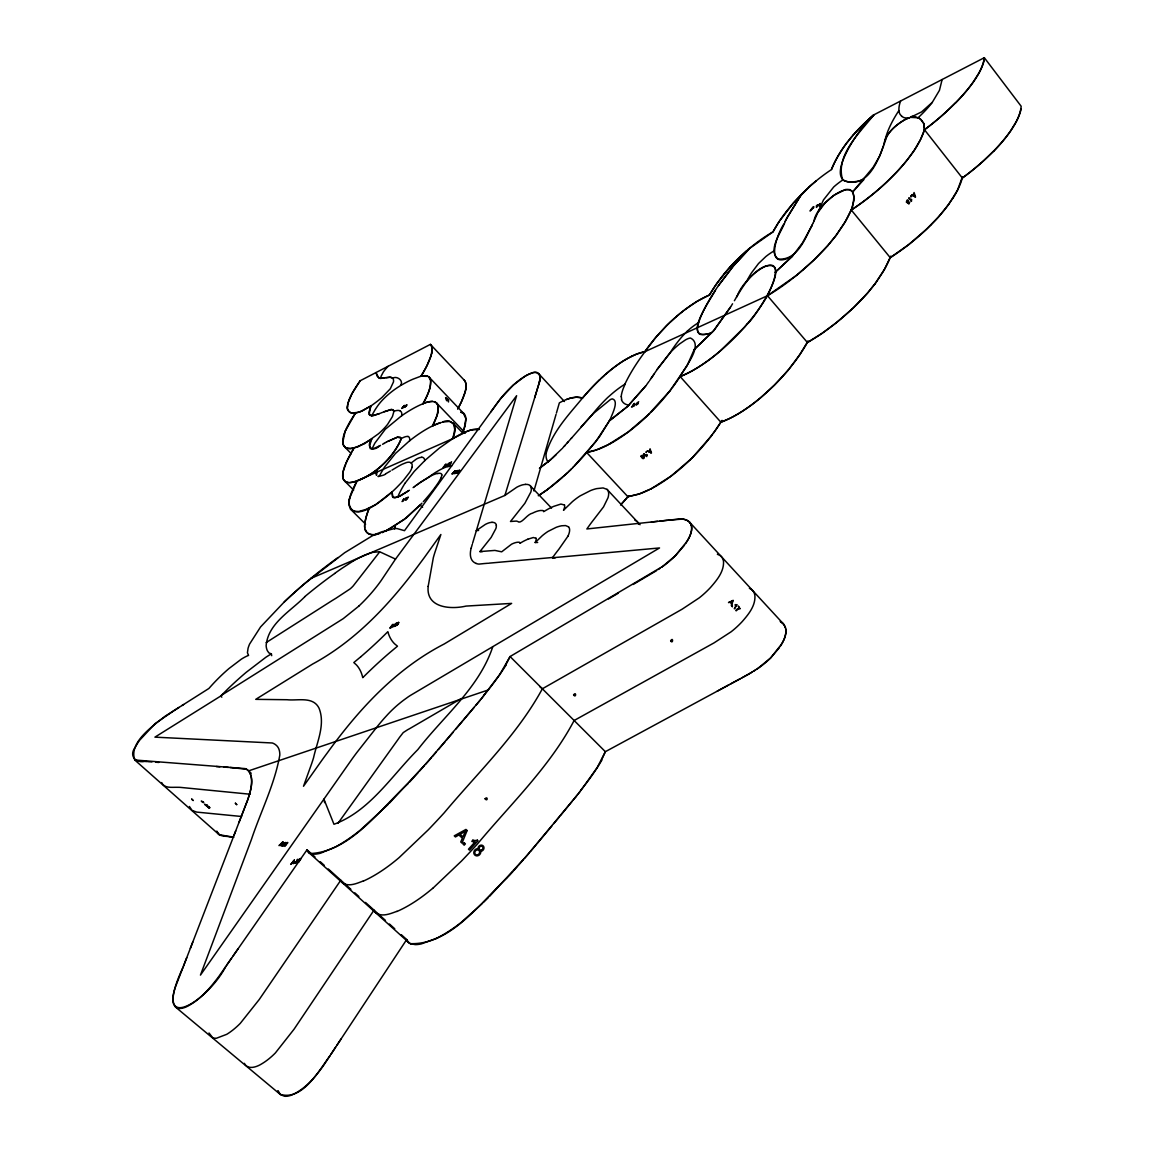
<?xml version="1.0" encoding="UTF-8"?>
<svg xmlns="http://www.w3.org/2000/svg" width="1154" height="1154" viewBox="0 0 1154 1154"><rect width="100%" height="100%" fill="white"/><g stroke="black" fill="none" stroke-linecap="round" stroke-linejoin="round"><path stroke-width="1.5" d="M636.114 404.708L637.167 403.366M942.126 79.525L939.443 90.358L932.288 102.36A45.843 15.117 -39.1 0 1 926.417 109.385L925.97 109.875A58.767 19.301 -39.2 0 1 918.079 117.751L910.448 117.362L921.584 111.924L932.288 102.36M621.328 396.615L621.631 399.572M388.552 441.03L397.452 437.193L400.914 438.015L400.986 438.866L400.106 437.106L397.236 437.251L387.874 441.376M953.247 197.767A94.902 34.317 -39.3 0 0 962.277 178.048L962.407 176.836L957.474 190.251L948.79 204.272M348.912 502.61C352.403 525.517 383.517 499.523 392.028 491.965A54.757 17.094 -44.7 0 0 396.889 487.305L400.424 483.656A42.208 13.242 -44.7 0 0 403.438 480.352L409.656 472.318A16.661 5.28 -44.6 0 0 412.065 467.283M349.431 499.091L348.955 504.947L350.383 508.986L353.874 511.323L358.952 511.467L365.876 509.433L375.714 504.644L392.028 491.965L392.389 496.595L395.014 497.836L400.568 495.787L409.353 490.262M785.369 221.005C782.023 231.55 766.905 249.913 778.099 259.059C797.977 260.674 805.261 237.724 813.08 223.126M783.811 224.107C775.906 236.152 764.337 271.262 792.437 256.174L802.477 242.903L811.724 226.112M348.941 502.25L349.287 499.783M392.028 491.965L393.024 497.388M402.833 500.302L404.145 498.716L403.496 499.48M634.181 404.001L632.998 405.516L633.719 404.578A5.64 2.019 -42.4 0 0 634.195 403.9M369.338 414.791L371.732 415.815A74.563 22.099 -44 0 1 375.238 409.526L377.084 406.742A26.398 7.717 -44.3 0 1 378.339 404.982C383.114 398.433 392.043 390.672 400.106 385.926C404.78 381.036 396.572 375.266 392.721 378.296A34.259 9.78 -44.4 0 1 393.514 381.844L390.283 388.811L381.988 397.409A38.241 10.848 -44.3 0 1 375.18 402.876L372.944 404.52A44.198 12.506 -44.2 0 1 370.823 405.992L359.428 412.137L351.667 413.103A56.2 15.896 -44.2 0 0 355.389 413.247L362.154 410.997L370.823 405.992L369.006 412.137L369.828 415.339L373.535 415.599L380.95 413.031M465.754 389.057L466.028 385.018A61.35 18.825 -44.2 0 0 464.196 380.128L430.399 344.382L360.106 380.791L352.028 393.572L348.046 403.006L348.811 400.568M342.868 472.606L342.752 473.313L342.954 472.044M400.928 439.299C394.206 457.359 369.338 480.569 349.359 482.632M459.739 470.457L459.292 471.135M431.639 353.023L432.043 349.085A61.883 17.714 -44.2 0 0 430.399 344.382A62.258 17.815 -44.2 0 1 431.567 346.287L432.029 348.883A72.63 20.758 -44.3 0 1 430.759 356.312L427.11 365.313A95.84 27.263 -44.5 0 1 421.022 376.204L422.407 375.916A47.934 14.18 -44.3 0 1 426.057 375.757L426.605 375.858M458.095 470.673L457.648 471.092M546.376 452.541C552.809 431.408 568.763 414.704 582.525 398.029A93.229 33.264 -42.4 0 1 598.926 380.416M342.911 472.303L347.109 460.489M465.495 423.504L464.903 426.042M342.983 471.957L344.325 467.139M430.283 386.446L430.63 380.315L428.552 376.666M349.345 499.509L349.662 498.11M430.327 386.301L429.591 389.086M347.844 403.842L347.628 404.996L347.873 403.698M412.05 467.298L412.194 464.86A27.364 8.669 -44.7 0 0 410.29 462.494L409.742 462.292A24.061 7.616 -44.7 0 0 408.588 462.191A23.181 7.328 -44.7 0 0 406.453 462.538L402.14 464.269A61.45 19.661 -44.9 0 0 396.788 467.226L391.956 470.125M453.955 434.654C458.383 425.047 449.757 417.921 442.559 422.09M430.254 386.604L428.855 391.278M437.871 412.497L438.145 406.006L436.558 403.034L433.673 401.578L435.346 402.155M405.415 482.761L414.243 471.395L425.379 460.013L439.342 448.113L452.916 438.563L454.734 429.562L453.724 423.763L449.613 421.412L442.862 422.018M349.489 498.802L349.806 497.562M674.874 384.224A112.645 39.597 -42.6 0 0 680.124 376.521C684.207 368.14 704.286 344.873 690.481 338.035A12.607 4.472 -41.7 0 0 685.476 339.896L679.591 343.935A31.461 11.251 -41.7 0 0 670.344 352.504L657.145 369.511M813.31 222.635L823.494 199.887L833.722 186.962A27.422 9.405 -39.8 0 1 842.68 180.038C869.135 191.578 880.213 155.602 886.863 136.259C891.306 128.786 898.476 123.247 905.977 119.093C914.083 115.934 906.885 118.328 903.308 120.579C894.437 126.132 885.695 133.965 883.719 144.784M453.854 435.13L452.916 438.563L357.062 480.843A49.146 14.858 -44.6 0 1 351.177 482.487L349.561 482.632M471.149 548.237L472.303 544.241M349.691 498.009L357.062 480.843C376.016 473.674 392.23 458.426 400.755 440.006M539.61 381.498L535.932 393.629M883.445 145.808L879.81 155.833L873.116 167.316L852.777 191.852L854.321 198.474L852.2 207.792L845.464 221.337L836.679 234.623M694.232 349.489L713.36 331.083L730.569 307.022L714.052 330.275L694.232 349.489L687.048 365.789L669.796 391.033M392.576 624.891L391.293 626.535L392.072 625.54A5.741 2.048 -45.7 0 0 392.62 624.804M463.172 431.192A90.748 28.59 -44.6 0 0 464.269 428.235L465.884 418.7L463.403 413.247M398.404 623.852L396.5 625.583M556.444 412.988L559.358 402.861A47.04 16.257 -43.3 0 1 566.499 399.472L568.258 398.837M533.927 490.984L556.055 414.344M715.466 290.058C712.783 296.275 680.11 341.223 709.162 333.578C717.182 330.967 700.94 337.242 698.689 333.261C695.905 329.02 698.386 323.639 699.786 319.24C703.983 308.421 710.027 298.41 716.36 288.702M285.384 843.011L283.668 844.598M298.02 859.759L296.448 861.519M472.65 543.087L516.617 395.692L395.519 559.099L381.209 580.476A60.787 20.339 -45.6 0 1 358.807 606.124M284.172 602.027A186.804 64.335 -46.4 0 1 310.83 578.428L504.889 495.441L539.553 381.729C542.467 376.002 536.985 369.915 531.143 373.333A26.153 8.511 -43.3 0 0 524.839 376.363L513.299 385.09L500.187 399.111L404.506 530.667L397.048 528.561A66.066 22.085 -45.5 0 0 394.077 528.691L381.988 531.749A104.062 34.981 -45.8 0 0 371.891 536.062L344.685 552.708L304.44 583.78A184.727 63.571 -46.4 0 0 284.172 602.042L260.573 626.939L249.61 644.033A40.505 13.127 -46.3 0 0 248.052 648.36L247.432 652.775L248.572 655.4A34.548 11.237 -46.9 0 0 244.287 657.419A38.572 12.564 -46.9 0 0 241.359 659.15L228.968 668.555A66.543 21.868 -47 0 0 208.903 688.462L164.921 716.346C152.905 726.068 128.57 742.426 134.744 759.996L218.971 834.515L229.458 836.664M534.677 397.712L535.716 394.307M293.895 860.653L292.424 862.557L293.304 861.403A6.448 2.524 -48.4 0 0 293.924 860.538M429.533 389.259L429.432 389.59A89.666 26.383 -44.6 0 1 422.999 403.727A76.352 23.513 -44.6 0 0 401.808 415.642A42.453 12.636 -44.6 0 0 401.534 412.526L401.404 412.252A33.307 9.924 -44.5 0 0 400.972 411.56L400.121 410.867M403.943 406.078L402.962 407.16L403.597 406.396A4.573 1.356 -44.2 0 0 404.03 405.833M406.035 499.624L407.16 498.283L406.468 499.134A5.02 1.644 -44.7 0 0 405.977 499.754M344.152 434.034L343.719 435.404A67.293 19.647 -44.3 0 0 343.387 445.199L345.508 447.665A57.224 16.704 -44.3 0 0 354.062 447.925L364.52 443.727L378.382 433.846A21.032 6.217 -44.5 0 0 387.008 425.105A18.781 5.554 -44.5 0 0 387.831 423.994L392.432 416.565L393.99 411.199A32.399 9.65 -44.5 0 1 400.106 410.838M345.133 431.365L342.767 442.415L343.805 445.978L346.229 448.012L350.6 448.531L357.653 447.002L371.718 439.068L369.655 445.473L370.275 448.69L373.723 448.574L380.503 445.386M397.986 624.126L396.947 625.179M638.292 403.395L636.316 404.91M637.917 403.539L637.066 404.448M344.281 433.63L344.801 432.231M344.527 466.591L345.435 464.254M248.023 799.03L244.533 808.045M732.516 600.758L731.708 603.095L730.626 601.941L731.766 601.22A6.679 5.554 -85.1 0 0 732.574 600.614M244.186 808.94L242.095 814.392M183.097 967.124C150.164 1037.835 207.691 1001.816 225.823 966.403M183.5 966.071L186.732 957.69M190.352 948.343L192.747 942.154M233.916 835.554L235.704 830.909M238.907 822.614L241.749 815.301M874.79 284.115L882.853 272.113A116.987 43.087 -40.3 0 0 890.196 257.645L890.801 256.145L884.628 269.055L876.088 282.369M344.974 431.784L345.594 430.298M370.823 405.992L369.121 414.286M345.219 431.149L355.389 413.247A78.054 22.864 -44.2 0 0 346.128 428.999L345.724 429.966M492.787 646.716C479.098 687.986 443.612 716.144 417.791 749.653C391.682 775.748 369.655 811.248 333.968 824.273L323.913 799.145L324.649 802.665M717.37 554.266L719.764 555.319A39.337 17.021 -42.8 0 1 723.544 561.868C723.861 571.951 716.706 580.347 710.46 587.53A42.741 18.435 -42.7 0 1 699.266 597.844L682.158 609.168L542.366 688.779C517.107 735.257 477.915 772.516 444.16 812.863A337.574 125.397 -46.8 0 1 428.249 829.856L399.111 857.61A94.123 38.572 -47.4 0 1 363.351 881.093M835.366 236.382L843.632 224.381A118.256 40.722 -40.7 0 0 851.277 209.999C865.168 167.243 816.397 202.267 814.104 220.832M371.718 439.068C365.529 447.247 372.699 452.512 379.825 445.747M345.738 463.504L354.047 447.94L351.984 451.358M812.344 224.785L811.882 225.78M396.457 623.679L395.476 624.79M398.952 622.684L397.726 623.622M465.408 831.342L462.942 836.866L460.129 834.227L463.317 832.452A16.315 14.67 -52.9 0 0 465.596 830.967M347.513 459.638L351.48 452.238M567.984 536.163L558.81 549.304A74.303 29.441 -43.5 0 0 554.295 555.204L552.492 557.757L555.204 557.887M409.814 440.597A65.85 20.902 -44.5 0 1 432.591 425.898L437.092 415.31L438.376 407.809A55.334 16.921 -44.4 0 0 435.375 402.126M785.138 221.467L787.432 217.053M580.75 427.326L590.79 416.233A72.601 26.354 -42.7 0 1 593.892 413.074L610.408 399.544A8.482 3 -42.6 0 1 612.327 398.88C618.804 400.481 613.005 412.468 611.029 417.373A77.159 27.148 -43.3 0 1 609.413 420.777L595.695 441.766L572.918 467.485M636.994 402.991L638.696 401.736M636.619 404.188L637.672 403.28M785.773 220.212L786.595 218.64M645.836 385.811L627.617 406.41L609.413 420.777L599.489 436.731L586.708 452.527A100.297 35.009 -43.4 0 1 574.577 465.812L574.476 465.913M786.711 218.409L801.453 194.362A71.274 24.436 -39.9 0 1 808.622 187.438M601.364 760.443L605.36 751.687L748.585 674.21L758.928 667.733A43.304 20.31 -42.5 0 0 770.194 658.415L779.527 647.538M282.427 842.406L280.768 844.108L281.764 843.069A6.304 2.409 -48.2 0 0 282.485 842.276M454.806 471.279L453.407 472.707L454.258 471.842A5.308 1.76 -44.2 0 0 454.864 471.193M787.547 216.837L801.453 194.362A86.781 29.917 -39.8 0 0 785.73 212.379M505.668 665.223L510.068 656.539L663.377 565.994A44.443 18.291 -42.9 0 0 674.816 556.315M908.198 201.705L908.53 203.508L909.698 202.065L908.991 203.912L906.337 202.08L907.289 199.945L908.386 200.233L906.77 201.719L907.996 201.993M818.734 211.442L825.124 202.801L834.039 195.185L845.666 189.472L849.719 189.573L852.777 191.852L863.913 179.519C811.983 195.92 859.932 125.627 873.78 114.881L984.319 57.7L1021.175 106.269A90.935 32.038 -38.6 0 1 1020.814 108.851A83.737 29.514 -38.5 0 1 1016.111 121.877L1010.63 130.82A82.929 29.196 -38.5 0 1 993.608 151.087M736.497 297.155L736.959 296.376M734.391 300.704C742.008 287.793 749.985 273.512 764.035 266.675C795.813 256.404 753.721 319.687 747.316 323.885M737.204 295.972C745.845 272.243 794.298 240.58 767.468 295.712A126.623 44.083 -41.7 0 1 754.5 314.97L748.975 321.894M732.559 303.776L730.814 306.632M459.306 470.818L457.446 472.592M780.58 645.937L783.927 639.677A33.495 15.767 -42.4 0 0 785.888 630.084L785.759 628.944M953.204 197.752L945.631 208.441A86.204 31.201 -39.2 0 1 935.461 220.255L931.191 224.684M778.618 222.376L772.992 231.882A63.917 22.272 -40.7 0 0 750.114 247.879L749.826 248.096M779.094 221.64L778.532 222.506A115.515 40.087 -39.6 0 0 773.007 231.867L748.73 249.019M778.777 222.116L779.383 221.193M685.62 543.635L689.226 537.389A34.375 14.209 -42.8 0 0 691.693 528.042L691.635 526.96M330.145 1055.506C318.836 1070.667 302.579 1101.06 280.162 1094.338L175.293 1006.879M779.195 221.481L793.519 202.873L810.122 186.082M914.228 150.366L920.416 139.706L924.469 129.738L923.921 123.738L920.82 119.41L923.921 123.738L924.469 129.738A95.941 32.442 -39.7 0 1 914.949 149.342L912.612 152.746M337.127 1044.933L340.993 1039.076M401.376 934.754L406.698 939.544L323.509 1065.56C315.013 1077.374 305.06 1089.304 291.385 1095.16A32.326 14.338 -50.9 0 1 284.504 1096.242L280.523 1094.656L277.999 1091.035M335.583 1047.284L330.924 1054.323M914.112 150.539L907.159 160.031A87.156 29.499 -39.6 0 1 896.817 171.917L886.618 182.116A88.411 29.917 -39.6 0 1 851.291 210.014L890.224 257.645L908.587 244.691L927.124 228.694M716.663 288.255L718.625 285.341M654.001 374.156L649.659 380.503M653.712 374.574L657.722 368.66M652.284 376.694L653.424 374.992M780.046 220.212L780.306 219.823A95.825 33.12 -39.8 0 1 785.686 212.394M651.996 377.113L651.116 378.382M718.48 285.557L733.353 266.011L750.1 247.865L733.353 266.011L718.682 285.269M340.791 880.213L259.246 999.508L240.277 1023.367A38.904 15.839 -50.3 0 1 226.718 1034.33L216.476 1038.225A32.168 13.127 -50.3 0 1 212.567 1037.605L209.018 1033.003M658.011 368.241L670.33 352.504A70.61 25.431 -41.3 0 1 676.46 343.546L678.336 341.122A40.188 14.324 -41.5 0 1 687.12 331.313M233.238 955.757L238.157 948.689M226.646 965.22L231.593 958.123M649.053 381.354L646.456 384.96M715.264 430.514L722.043 420.373L720.832 422.162A111.448 41.89 -42.4 0 1 715.725 429.865M912.482 152.919C896.038 175.668 874.573 194.492 851.306 209.999M715.393 430.327L713.287 433.269M337.978 823.307L398 739.541A51.281 19.733 -46.7 0 0 399.5 737.377L403.236 732.588L407.737 729.674A43.174 16.747 -46.1 0 0 409.713 728.607L461.355 698.502M714.672 431.351L711.441 435.75M674.542 384.686L672.378 387.629M490.868 411.819L495.225 405.804M379.623 551.958L353.225 585.915A12.607 4.212 -45.6 0 1 350.124 588.901L335.699 598.407A236.613 84.848 -47.3 0 0 331.386 601.046L266.156 642.59M495.845 404.939L501.759 397.178A38.183 12.478 -43.3 0 1 512.232 386.071L514.006 384.455A27.884 9.073 -43.3 0 1 536.408 372.324A38.414 12.506 -43.4 0 1 539.307 381.7M875.944 282.571L868.255 292.236M719.331 280.018L717.918 281.98A115.746 40.967 -40.4 0 0 709.537 294.948A58.955 20.743 -41.6 0 0 693.641 303.502L690.784 305.406M948.53 204.619L938.317 217.14L925.378 230.338A87.459 31.648 -39.2 0 1 890.224 257.659M719.62 279.629L721.423 277.263A82.814 29.052 -40.6 0 1 722.346 276.066L722.491 275.878M836.535 234.825L828.716 244.533M712.451 434.409L710.749 436.659M684.495 545.236L674.816 556.315M406.929 404.823L405.631 406.251L406.698 405.097M740.017 608.634L738.257 606.066L739.454 608.187A7.285 6.044 -84.5 0 0 735.819 610.408L736.194 610.827A7.631 6.347 -84.5 0 1 740.017 608.663M874.645 284.317L867.26 293.39A93.214 34.49 -40.1 0 1 843.199 316.961L840.934 318.922M645.663 386.027L627.617 406.41L609.413 420.777M671.527 388.768L670.488 390.124M812.171 208.672L812.834 207.792A5.655 1.933 -40.1 0 0 813.281 207.157M711.268 435.981L692.544 457.446M203.147 802.549C205.643 803.184 197.767 799.001 203.219 802.477M847.18 142.461L850.354 138.437M835.207 236.57L827.692 245.687M670.315 390.355L647.437 415.728A77.852 27.71 -42.5 0 1 644.985 418.036A74.375 26.513 -42.5 0 1 612.572 442.415M481.535 698.473L499.783 674.47L510.068 656.539L605.36 751.687L597.253 767.482L580.981 790.302M577.692 794.457L581.255 789.956M580.375 791.081L578.587 793.332M722.577 275.777L723.5 274.609M576.784 795.582L577.822 794.298M575.889 796.707L577.159 795.12M723.659 274.407L724.366 273.541M484.435 694.896L480.728 699.454M576.495 795.943L573.163 800.068M575.832 796.779L526.989 855.503L489.527 896.398M789.365 368.645L799.895 354.48L808.088 340.949L807.396 342.478A125.267 46.636 -41.4 0 1 794.774 361.75L787.72 370.636M572.24 801.193L560.296 815.763M724.452 273.44L725.808 271.81M850.541 138.206L851.277 137.326M479.79 700.593L480.857 699.295M559.373 816.888L553.819 823.624M480.179 700.132L475.996 705.152M788.543 369.641L785.369 373.391M748.816 322.081L744.921 326.654M551.958 825.86L536.956 843.805M404.91 406.785L405.674 406.194M479.487 700.968L428.033 761.438L389.374 803.17M474.106 707.416L463.591 719.937M851.378 137.211L852.994 135.321M787.562 370.823L774.421 385.09L760.933 397.438A74.26 28.143 -41.2 0 1 748.744 406.9L742.83 410.925A66.802 25.388 -41.2 0 1 728.751 418.83L720.832 422.162L680.124 376.521L688 373.002A67.538 24.018 -41.4 0 0 702.036 364.779L707.979 360.654A75.097 26.614 -41.4 0 0 720.197 350.975L744.575 327.044M462.639 721.077L455.902 729.039M725.967 271.623L727.438 269.892A71.534 24.999 -40.7 0 1 744.258 252.899L746.075 251.298M536.019 844.93L530.306 851.638M747.143 324.086L744.157 327.52A88.555 31.216 -41.5 0 1 720.226 351.004A69.918 24.84 -41.4 0 1 680.038 376.694M453.003 732.458L446.209 740.435M590.79 416.233L571.317 438.347M482.43 551.583L479.92 551.583L491.157 537.418L495.888 528.575A19.604 7.039 -44.4 0 0 496.307 525.431M445.228 741.575L438.376 749.537M529.354 852.748L524.551 858.331M571.648 437.972L562.676 447.983M436.414 751.817L432.462 756.36M867.923 292.626L853.296 307.902L836.708 322.399M523.584 859.441L518.737 864.995M628.714 495.758L627.891 496.71A99.244 37.043 -43.3 0 1 620.563 505.005M431.481 757.5L425.509 764.309M828.37 244.922L813.556 260.342L796.837 275.085M785.037 373.781L784.691 374.17A87.574 33.004 -41.2 0 1 760.948 397.452A69.153 26.268 -41.2 0 1 720.745 422.335M517.771 866.106L513.847 870.534M568.359 441.737L567.047 443.223M424.513 765.448L419.493 771.103M418.484 772.228L409.324 782.34M512.866 871.631L508.9 876.03M472.837 840.227L471.827 841.353A9.636 8.612 -53.1 0 0 475.102 841.857L468.481 849.2L469.49 850.137L477.987 840.732L477.338 840.126M621.04 504.486L627.891 496.71L638.624 494.2L651.188 488.748M507.904 877.127C481.16 901.606 451.171 944.924 410.449 943.655M564.349 446.194L565.027 445.444M812.329 184.15L814.652 182.144A66.6 22.791 -39.9 0 1 831.298 169.681C840.199 147.972 856.138 129.984 873.78 114.881C860.177 132.465 834.919 155.458 842.68 179.995M408.285 783.451C380.979 808.132 350.874 851.724 310.325 853.542A37.519 14.843 -47.8 0 1 307.036 849.777L218.784 976.529C209.812 988.43 199.685 1000.446 185.982 1007.024A33.149 12.91 -50 0 1 179.317 1008.466C169.263 1006.634 173.316 993.017 175.639 986.439L248.124 798.784C250.707 790.201 254.269 779.7 248.99 771.42A68.201 24.032 -48.3 0 0 248.543 770.872A49.925 17.613 -48.1 0 0 246.408 769.242M421.946 503.187L406.54 517.684L389.994 528.792M450.954 462.797L450.305 463.418M537.663 542.481L535.225 542.524L542.207 535.759A23.816 9.044 -43.9 0 1 548.092 531.388L556.141 527.349A41.659 15.925 -44.1 0 1 561.796 525.762L565.575 525.575L568.489 526.801M561.998 448.704L549.953 460.331L539.408 468.365L551.338 459.104M552.492 557.757L659.54 547.948L410.795 695.198A42.251 16.459 -46.4 0 0 408.227 696.857L403.914 699.973A73.063 28.792 -46.6 0 0 401.318 701.964L397.87 704.777A48.872 19.084 -46.4 0 0 387.903 714.283L383.993 718.567A122.035 49.132 -46.4 0 0 378.036 725.592L356.903 752.451A153.078 62.504 -46.6 0 0 352.215 758.798L200.45 975.116L251.384 839.593C260.761 811.478 274.681 784.388 279.816 755.048A67.221 23.873 -47.9 0 0 276.181 745.224A81.299 28.836 -48 0 0 272.315 742.988L154.924 737.146L220.775 696.006L227.973 688.808A140.673 48.482 -47.3 0 1 246.206 672.32L265.853 657.275A55.58 18.608 -46.9 0 1 271.378 653.914L271.709 655.688M983.857 60.253A84.646 27.898 -39 0 1 978.895 73.077L973.255 82.006A83.838 27.595 -38.9 0 1 955.945 102.36L946.165 111.851A90.575 29.744 -39 0 1 924.469 129.738L962.349 178.005A89.594 31.475 -38.5 0 0 983.929 160.449L993.637 151.087M396.096 624.473L395.101 625.136M572.629 467.774L573.293 467.11M651.303 411.964L651.491 411.762A89.623 31.764 -42.5 0 0 669.738 391.033M930.86 225.03L927.455 228.362M692.097 457.878L692.789 457.186A88.656 33.596 -42.3 0 0 710.691 436.659M450.839 462.913L449.714 464.153M692.342 457.648L690.135 459.811M572.398 468.005L570.48 469.894M388.307 804.251L360.236 830.173A92.753 36.322 -47.2 0 1 335.41 846.964L320.74 853.138A57.83 22.82 -47.6 0 1 314.869 854.176L310.628 853.657A33.942 13.43 -47.8 0 1 309.056 852.777L308.205 851.94A39.842 15.752 -47.8 0 1 307.007 849.791L314.984 856.975M488.488 897.437L483.223 902.616M459.018 471.178L457.907 472.058M571.259 469.13L570.278 470.096M649.673 413.565L628.223 431.985L607.076 445.386A70.25 25.085 -42.5 0 1 598.767 449.151L586.708 452.527L627.891 496.71L640.095 493.681A69.485 26.528 -42.3 0 0 648.461 490.118L649.5 489.613M690.943 459.032L670.95 476.184L651.375 488.647M570.09 470.284L566.744 473.457M482.17 903.64L460.98 922.58A90.488 40.404 -47.7 0 1 436.226 938.433M556.185 454.589L552.016 458.499M568.807 471.51L569.701 470.644M689.933 460.013L688.722 461.167A77.015 29.312 -42.3 0 1 686.284 463.446A73.567 28.042 -42.3 0 1 653.972 487.276L650.279 489.224M599.171 380.257L599.95 379.507M669.176 323.033L656.741 336.203L644.826 351.71A56.878 19.979 -42.5 0 0 631.382 356.355M687.178 331.328L688.145 330.419A23.282 8.237 -41.6 0 1 689.01 329.64L690.957 327.981A25.994 9.218 -41.6 0 1 698.632 322.63M669.782 322.442L675.032 317.653M567.898 472.375L563.989 475.996M600.946 378.57L602.388 377.228M358.822 606.138L343.2 618.674L221.337 695.372M566.354 473.832L547.775 489.267M808.738 187.337L810.815 185.462M602.518 377.113L604.739 375.108M448.156 464.427L448.906 463.706L447.94 464.629A2.726 0.894 -44.2 0 0 446.829 465.697M450.147 463.764L450.002 463.677A2.726 0.894 -44.2 0 0 448.906 464.759M810.353 185.881L812.214 184.251M296.03 862.197C301.021 858.461 295.035 860.076 297.79 859.427M562.791 477.078L562.402 477.424A75.544 26.629 -43.4 0 1 549.492 488.012M810.93 185.361L814.19 182.548M605.792 374.184L607.119 373.031A55.349 19.445 -42.5 0 1 624.011 360.466L624.487 360.207M746.811 250.649L730.641 266.314L717.124 283.091A117.823 41.732 -40.4 0 0 709.522 294.948L697.16 301.309L684.149 310.195M675.58 317.177L685.635 309.084M746.494 250.923L748.542 249.163M803.4 269.56L799.938 272.517M304.887 596.661C290.577 611.288 267.93 623.448 266.141 645.706A83.29 27.465 -45.8 0 0 267.353 650.683L268.853 652.861L271.378 653.929M747.72 249.87L749.638 248.254M286.841 843.242L285.572 845.002C292.178 839.045 281.735 845.464 285.254 845.435M432.663 888.45L461.586 860.956A335.049 130.113 -46.9 0 0 477.338 844.093C510.732 803.992 549.65 766.948 574.129 720.5L714.023 642.893L731.102 631.801A42.366 19.084 -42.6 0 0 742.21 621.588C748.441 614.433 755.481 605.937 754.918 595.853A39.005 17.613 -42.6 0 0 750.951 589.131L749.379 588.324M814.421 182.346L816.066 180.976M799.549 272.849L793.779 277.551M840.559 319.24L833.664 324.808M679.201 314.119L666.406 325.731L654.852 338.468A106.86 38.226 -41.4 0 0 644.855 351.696M411.17 462.985L416.104 459.263A8.958 2.842 -44.4 0 1 417.373 458.542L417.907 458.297A18.911 6.03 -44.5 0 1 420.085 457.532L421.643 457.33M679.865 313.585L683.5 310.7M796.462 275.388L767.468 295.712L644.826 351.71L636.763 354.033L627.141 358.649M504.889 495.441L516.776 487.233A27.523 9.838 -44 0 1 522.762 484.81L525.503 484.348M836.333 322.702L821.922 333.434L807.396 342.478L767.468 295.712A87.199 30.264 -40.5 0 0 791.832 279.037M456.984 471.755L456.162 472.375A2.77 0.923 -44.2 0 0 454.979 473.313M409.829 440.539L395.461 453.464L384.671 466.923A79.987 25.431 -44.2 0 0 379.233 476.386C374.098 476.746 384.83 475.852 385.681 473.775M793.389 277.854L792.61 278.46M457.027 471.943L455.729 472.909M833.275 325.111L831.745 326.293M549.304 488.142L546.823 489.96M661.617 567.292L675.436 555.68L687.279 541.024A33.278 13.761 -42.8 0 0 691.03 532.672C692.487 528.344 691.751 522.459 687.164 520.353A50.17 20.743 -43 0 0 682.302 519.112L668.729 520.151M686.053 308.767L690.525 305.579M456.623 472.26L456.003 472.707M547.587 489.411L545.121 491.171M414.43 486.656L416.522 485.142M414.69 486.469L413.118 487.594M416.262 485.329L417.575 484.392M417.315 484.579L419.133 483.266M334.66 573.451L336.074 572.427A196.685 68.822 -46.5 0 1 341.714 568.475L352.792 561.291M546.635 490.104L545.871 490.638M418.613 483.641L420.186 482.531M545.683 490.782L544.183 491.835M757.183 668.974L770.8 657.809L782.152 643.326A32.427 15.262 -42.4 0 0 785.499 634.873C786.84 629.882 785.239 623.723 780.191 621.487M419.926 482.718L420.705 482.17M420.445 482.358L429.403 476.674A43.304 14.353 -44.5 0 1 447.94 466.447M544.933 491.301L543.433 492.34M401.823 415.584L385.292 429.259L374.92 443.049A78.919 24.191 -44.1 0 0 372.064 448.964M420.965 481.997L431.625 475.535A35.774 11.785 -44.6 0 1 436.789 473.573L437.755 473.371M543.996 491.965L538.269 495.701A65.417 23.152 -43.4 0 0 543.433 492.34M408.444 490.883L398.332 496.869L393.442 497.648M283.148 845.247L285.831 842.449L284.028 843.242L285.11 842.622M658.299 569.499L660.001 568.374M175.192 709.84L178.985 707.431M174.427 710.33L155.199 723.544L139.591 740.277A25.878 8.15 -47.6 0 0 135.393 747.114C128.556 755.625 135.609 763.241 144.567 761.424M182.029 705.512L183.558 704.546M656.612 570.595L633.2 584.458M753.894 671.037L755.581 669.984M520.036 543.245L522.921 541.572A48.367 18.305 -44.4 0 1 527.796 539.221M398.303 622.583L397.236 623.391L398.606 622.208M624.718 360.062L626.896 358.779M390.427 471.048L389.663 471.496A72.053 21.984 -44.3 0 1 385.667 473.775M752.206 672.075L742.109 677.759M608.504 598.926L618.342 593.17M612.572 442.386L609.976 443.843M449.021 463.042L449.497 462.667M389.432 529.109L385.104 531.345M384.21 443.367L382.537 444.29M384.066 443.439L386.301 442.213M609.788 443.944L595.305 450.406M717.197 691.203L728.78 684.913M386.244 442.256L388.408 441.088M730.439 684.019L740.435 678.667M631.353 356.413C612.139 366.294 596.531 381.844 582.525 398.029L576.452 397.192L569.629 398.404M437.943 412.512A82.641 25.143 -44.6 0 1 432.534 425.898L440.309 422.725M384.542 531.605L404.174 519.516L420.402 504.832A41.53 13.805 -44.3 0 0 421.715 506.736L422.609 507.226M457.388 470.789L456.45 471.409L457.936 470.414M459.047 470.515L458.109 471.135L459.595 470.14M436.212 938.447L421.311 943.9A56.416 25.374 -48 0 1 415.238 944.607L410.752 943.784A33.105 14.93 -48.4 0 1 409.05 942.775L408.112 941.852A38.847 17.512 -48.3 0 1 406.987 940.178M405.314 406.554L406.41 406.035L404.765 407.001M451.084 462.09L451.575 461.715M447.319 465.423L448.632 464.831L446.685 465.956M449.396 464.485L450.695 463.879L448.747 465.004M428.899 391.249A91.555 26.917 -44.6 0 1 423.013 403.727C424.845 401.967 433.486 401.26 432.822 401.448M383.561 532.037L382.046 532.658M527.796 539.221L533.336 537.519L535.874 538.269M381.801 412.67L390.961 409.511L393.153 409.742L393.976 411.141L391.595 409.454L384.253 411.661M363.409 880.906C357.12 883.257 349.359 886.979 342.926 883.156A36.236 15.002 -48 0 1 341.353 881.382M467.832 431.019L452.916 438.563A61.393 20.137 -44.3 0 1 465.509 431.942M396.99 911.299C390.6 913.622 382.681 917.113 376.262 913.16A35.933 15.536 -48.1 0 1 374.026 910.131L294.054 1029.209L275.373 1052.953A38.572 16.401 -50.6 0 1 261.857 1063.772C256.779 1067.003 247.836 1070.277 244.331 1063.324M379.262 413.709L371.732 415.815M466.49 431.538L470.558 430.11M566.426 399.5L569.427 398.462M394.322 626.103L395.721 625.569L393.629 626.68M468.524 430.774L470.89 430.009M207.374 806.372L209.768 807.511M488.402 689.919L248.514 770.901A68.951 24.292 -48.3 0 0 245.081 768.593L134.744 759.996M568.345 398.808L570.595 398.13M396.255 623.376L394.957 624.357L396.745 622.987M380.113 533.364L379.176 533.667M594.642 450.623L586.708 452.527M441.347 422.422L438.203 423.446A57.123 18.089 -44.5 0 0 432.62 425.84M404.088 499.668L402.082 501.586L403.799 500.086L403.063 500.504M295.568 862.658L297.04 862.24L294.804 863.264M447.824 466.62L450.68 466.072M377.877 534.028L377.257 534.187A55.882 18.118 -44.7 0 1 365.558 529.874M378.267 533.927C373.463 535.644 365.991 534.966 364.967 528.864A62.273 20.181 -44.6 0 0 365.328 530.075M910.535 117.347C912.338 113.626 925.292 121.906 918.195 117.795M421.037 376.204L428.019 376.348L426.706 375.872M391.35 377.372L392.548 378.094L389.706 377.17L379.753 378.382L377.257 376.392L375.959 372.583L378.815 377.964L384.657 378.108M386.128 377.747L390.744 377.228M571.201 397.971L572.442 397.697M373.535 552.304L378.281 551.857A52.233 17.498 -45.7 0 1 380.632 552.203L395.519 559.099M455.397 473.169L456.45 473.01L454.763 473.587M457.071 472.909L458.124 472.736L456.436 473.328M479.92 551.583L494.907 550.415L501.673 551.828L511.554 544.198A22.041 8.208 -44.4 0 1 518.665 542.221A8.049 3 -44.2 0 1 520.18 543.116M651.39 522.012L657.549 521.334M660.016 521.074L667.474 520.281M207.792 806.675L209.062 807.035M209.465 807.699L209.639 808.016M478.593 530.451L476.184 530.696L485.358 524.406A21.349 7.66 -44.4 0 1 489.945 522.589L492.022 522.3M552.78 557.469L488.762 563.181M487.724 563.267L484.089 563.57A134.124 50.444 -45.8 0 0 482.502 563.743L479.372 564.061A30.379 11.078 -44.3 0 1 477.987 563.989L476.025 563.469M432.62 401.433L432.115 401.419A46.03 14.079 -44.4 0 0 423.042 403.712M145.029 761.452L147.323 761.611M229.992 767.525L232.142 767.684M148.231 761.683L151.924 761.943M155.631 762.217L158.906 762.448M216.26 766.544L219.924 766.804M224.15 767.107L228.391 767.41M232.675 767.713L246.393 769.271M250.057 794.226L180.168 787.36A292.755 99.028 -50.6 0 0 177.24 787.302C172.033 787.129 164.156 788.6 161.675 782.556M241.604 816.498L196.757 812.099L192.054 810.44L189.415 806.487M229.934 836.737L232.848 837.126M233.829 837.256C228.968 835.438 218.986 838.179 216.88 831.414M285.846 845.031L284.85 846.401M282.672 845.608L283.754 845.752L281.965 846.012M407.867 436.515L406.67 436.472A19.705 6.073 -44.5 0 0 400.972 438.736M460.85 412.223L463.158 413.074L462.336 412.642M461.009 412.252L461.989 412.512M479.314 429.403L470.89 430.009A48.309 15.81 -44.2 0 1 479.458 429.375M209.09 807.901L208.311 807.382L208.917 807.843M236.671 804.67L235.344 803.285M235.43 803.141L236.801 804.569M202.253 801.612L203.017 801.929A5.251 1.212 36.6 0 0 203.522 802.102M634.873 520.165L636.878 521.305A30.393 12.117 -43.3 0 1 638.479 524.176M204.907 804.352L207.215 805.853M206.479 804.843L207.835 805.896M914.314 196.425L913.29 195.863L914.285 194.795L914.689 196.007A5.828 4.991 -78.8 0 0 915.05 196.872M650.827 452.671L648.995 451.762L650.164 450.853L650.567 451.95A5.712 5.15 -15 0 0 650.943 452.743M208.759 806.718L209.523 807.439M205.628 804.901L206.508 805.449M780.681 621.732L783.71 624.256L785.528 627.863M640.081 524.724L607.018 489.368L603.095 487.94L596.676 488.618A54.18 20.7 -43.6 0 0 590.646 490.522L580.145 495.874A30.797 11.67 -43.5 0 0 572.499 501.557L563.513 510.27A15.997 5.958 -43.7 0 0 564.45 504.731M342.651 476.458L342.752 473.356L343.301 479.198L345.392 481.665L348.652 482.617L346.921 482.329A57.83 17.469 -44.5 0 1 342.724 476.4M218.971 834.515L216.837 831.241M901.779 116.453L899.831 113.957A72.226 23.686 -38.5 0 1 898.966 110.553A75.76 24.84 -38.5 0 1 900.582 101.018M446.151 398.649C453.219 405.458 443.194 394.004 446.165 398.822M539.697 686.515L542.366 688.779M448.113 400.121L447.031 398.779L447.694 399.601A4.573 1.039 50.7 0 0 448.185 400.193M205.311 804.713L206.696 805.954L204.619 804.266M207.431 805.42L206.249 804.771M320.307 861.764L324.288 865.356M328.27 868.948L350.874 889.287M354.855 892.879L358.851 896.47M365.486 902.442L385.436 920.402M389.417 923.993L394.74 928.768M309.056 852.777L409.05 942.775M251.183 773.267L248.543 770.872L249.394 772.012A85.93 30.206 -48.4 0 1 247.865 799.116M207.792 806.963L208.311 807.511L207.345 806.617M350.614 509.289L365.616 524.204M344.873 481.29L353.643 490.075M280.162 1094.338L277.955 1090.934M345.003 447.319L351.278 453.652M436.803 403.28L465.351 433.096M453.104 422.984L462.985 433.298M428.855 376.911L463.735 413.507M530.378 485.921L551.525 508.077M539.091 374.141L564.45 401.534M689.356 521.925L783.061 623.521M647.033 455.051L646.702 454.705A3.375 3.044 -14.5 0 0 646.269 455.801L643.687 453.767L646.73 456.58A2.741 2.467 -14.5 0 1 647.077 455.08M220.775 696.006L221.813 697.175M564.234 504.918L560.887 504.067L553.66 506.39A63.153 23.859 -44.1 0 0 548.208 509.029L543.592 511.669A8.28 3.058 -43.8 0 0 542.568 510.501L540.389 510.501A28.23 10.444 -44 0 0 532.557 513.141C527.291 514.194 522.791 522.344 518.896 522.113A43.679 15.983 -44.5 0 0 516.386 521.074L510.486 521.493L524.882 503.288L530.854 492.037A25.273 9.044 -44 0 0 531.287 488.084M448.343 401.606L448.545 401.981M446.54 400.164L447.06 400.813L446.223 399.76M691.477 525.936C690.265 519.718 682.793 518.377 677.47 519.199L586.852 528.965L590.257 524.204A95.075 37.995 -42.9 0 1 594.108 519.156L603.528 506.909L608.014 497.735A30.639 11.655 -43.4 0 0 607.018 489.368M364.794 527.854C363.726 525.575 366.799 512.982 369.424 507.847A112.573 36.769 -44.2 0 0 365.674 518.81L364.938 522.603A74.231 24.09 -44.5 0 0 364.751 527.508L364.751 527.508M813.296 208.34C816.469 201.633 804.626 217.832 813.267 207.518M349.705 497.634A91.152 28.662 -44.4 0 1 357.149 480.8M282.225 845.651A3.289 1.269 -48.3 0 1 283.523 844.771M295.006 862.889A3.361 1.327 -48.4 0 1 296.333 861.692M393.802 626.377A3 1.082 -45.6 0 1 395 625.28M456.652 473.039A2.77 0.923 -44.2 0 1 457.792 472.188M478.044 848.998A3.188 2.856 -52.8 0 1 480.857 845.161A3.188 2.856 -52.8 0 1 483.973 848.06A3.188 2.856 -52.8 0 1 480.497 851.263M480.699 851.046A3.75 3.347 -52.6 0 1 477.525 855.835A3.75 3.347 -52.6 0 1 473.818 852.287A3.75 3.347 -52.6 0 1 478.275 848.738M477.352 840.199A7.804 6.982 -53.1 0 1 472.895 840.098M735.04 605.085A3.952 3.289 -85 0 0 736.252 605.36L734.333 608.822L737.045 604.638A3.202 2.654 -85 0 1 735.401 604.581M831.731 326.265A86.247 31.995 -40.1 0 1 807.382 342.536M463.562 413.146A59.734 18.926 -44.3 0 1 465.437 423.143M464.196 380.128A61.725 18.926 -44.2 0 1 465.451 382.133L466.014 384.816A71.995 22.056 -44.3 0 1 464.975 392.389L461.528 401.52A95.017 28.965 -44.4 0 1 457.734 408.949M993.334 151.39A89.046 31.288 -38.5 0 1 962.349 177.99M1021.131 108.678A81.371 28.677 -38.5 0 1 993.522 151.419M572.514 397.611A66.427 23.051 -43.4 0 1 582.438 398.116M548.063 461.917A60.383 21.407 -42.8 0 1 546.231 452.642M590.92 416.219A71.13 25.72 -42.5 0 1 607.595 397.596L612.082 393.658A42.669 15.247 -42.5 0 1 625.006 384.109M624.877 384.181A137.499 49.81 -41.3 0 1 645.028 351.667M621.184 396.716A63.282 22.575 -41.9 0 1 625.208 384.022M628.916 405.141A58.868 20.931 -41.9 0 1 621.472 399.717M746.566 281.72A69.442 24.58 -40.3 0 1 751.485 272.878L758.51 263.545L765.91 256.491A27.032 9.463 -40.6 0 1 774.233 250.836M852.95 135.321A74.534 24.912 -39.2 0 1 873.809 114.91M884.974 140.557A133.864 45.107 -38.1 0 1 898.879 110.582M909.741 117.751A36.899 12.175 -38.8 0 1 902.024 116.323M955.671 102.677A89.767 29.499 -39 0 1 924.455 129.724M450.695 466.057A48.425 16.055 -44.6 0 1 451.676 466M397.712 497.071A72.774 23.902 -44.2 0 1 405.27 482.819M437.626 473.558A17.541 5.77 -44.5 0 1 441.996 474.958M441.737 475.188A13.632 4.472 -44.4 0 1 440.698 478.434M440.814 478.376A30.74 10.04 -44.5 0 1 436.544 485.271L434.034 488.791A68.591 22.099 -44.7 0 1 423.316 501.673M421.801 457.143A28.446 9.059 -44.6 0 1 424.759 460.648M408.026 436.342A27.494 8.467 -44.6 0 1 409.656 440.669M422.407 375.916A74.087 22.056 -44.5 0 0 419.609 376.68L412.93 379.204A79.251 23.585 -44.5 0 0 401.087 385.292M388.076 366.323A18.06 5.106 -44.1 0 0 383.359 371.949L381.123 376.19A20.051 5.669 -44.1 0 0 380.878 378.584M310.83 578.356A252.394 89.046 -46.7 0 1 337.992 557.541M525.445 484.435A29.427 10.53 -44 0 1 531.374 488.027M984.319 57.7A91.916 30.264 -39 0 1 983.886 60.224M984.189 60.051A82.194 27.076 -38.9 0 1 955.858 102.692M831.601 169.508A114.174 38.457 -38.9 0 1 846.978 142.519M348.782 400.467A66.759 18.911 -44.1 0 1 360.279 380.733M431.812 352.893A89.421 25.475 -44.4 0 1 420.921 376.247M464.802 426.547A88.872 28.013 -44.6 0 1 463.129 431.279M465.927 388.927A88.642 27.076 -44.4 0 1 457.792 408.747M410.406 943.698A36.596 16.502 -48.3 0 1 406.727 939.515M428.697 376.579A60.268 17.829 -44.4 0 1 430.211 386.258M827.75 245.687A94.239 32.6 -40.5 0 1 803.372 269.546M476.097 563.383A59.085 21.493 -44 0 1 471.106 548.265M432.649 888.349A93.359 39.972 -47.5 0 1 396.918 911.487M536.033 538.125A12.42 4.659 -44.1 0 1 535.167 542.553M568.504 526.772A23.845 9.088 -43.9 0 1 567.97 536.163M491.979 522.358A22.82 8.193 -44.4 0 1 496.364 525.373M304.887 596.546A214.125 75.313 -46.7 0 1 334.646 573.538M352.778 561.334A75.284 25.316 -45.8 0 1 373.622 552.189M505.986 665.166A127.128 49.045 -45.8 0 1 484.247 694.838M601.696 760.399A124.098 54.613 -46 0 1 581.053 789.884M641.451 456.263C644.985 461.816 644.019 453.565 641.465 456.176M376.291 473.746L376.478 475.318L377.084 469.577L376.291 473.602M428.177 586.376C425.855 608.057 450.767 609.615 466.057 606.081L511.64 603.398L444.175 644.004C395.808 668.902 358.476 709.724 327.029 753.274A199.959 81.242 -46.7 0 0 321.432 760.919L303.502 786.263L311.45 764.222A179.072 63.066 -48.5 0 0 313.556 757.76C317.076 741.806 325.529 724.423 319.038 708.181C313.08 696.064 297.718 700.925 287.058 699.728L255.741 699.353L312.604 664.055C356.499 640.297 390.845 603.008 420.099 563.224A160.276 52.507 -45.5 0 0 425.105 556.473L440.886 534.49L434.899 552.405A179.101 65.187 -43.3 0 0 433.313 557.771L428.177 586.376M347.469 406.698C344.916 410.059 354.97 415.44 349.027 411.632A58.71 16.589 -44.1 0 1 347.585 405.213L347.469 406.698M640.946 456.292C645.014 463.374 645.158 451.791 640.946 456.292M573.596 694.924C576.077 698.675 576.481 690.914 573.596 694.838M485.084 798.813C487.781 802.405 487.954 795.409 485.098 798.741M670.633 640.744C672.897 644.898 673.503 636.359 670.633 640.744M193.107 800.487L191.752 799.116L193.107 800.487M634.585 403.496L634.426 405.804L631.526 407.088L634.585 403.496M394.682 528.258L394.581 528.893A108.981 36.726 -44 0 1 395.187 525.618L394.682 528.258M445.992 464.211L445.545 466.476L443.064 467.601L445.992 464.211M393.009 624.386L392.418 627.141L389.763 628.165L393.009 624.386M445.502 465.076L444.449 466.115L445.156 465.235A5.236 1.702 -44.3 0 0 445.632 464.586L445.516 465.004M294.371 860.076L293.52 863.625L293.347 862.658L290.707 864.404L294.371 860.076M406.222 497.85C403.395 504.139 410.622 494.157 407.42 497.951L406.222 497.85M404.347 405.501L403.813 407.449L401.722 408.429L404.347 405.501M733.122 600.455L731.463 605.749L731.521 603.657L730.193 602.229L728.506 602.561L733.122 600.455M467.11 830.548L462.004 843.127L460.763 841.958L462.365 838.208L458.903 834.948L455.426 836.938L454.258 835.842L465.927 829.437L467.11 830.548M816.498 205.859L816.354 206.162A3.361 1.154 -40 0 0 817.349 205.383L816.412 207.417L817.753 204.734A2.726 0.923 -40 0 1 816.498 205.83M819.08 204.59L818.936 204.893A3.375 1.154 -40 0 0 819.931 204.114L818.994 206.148L820.335 203.465A2.726 0.938 -40 0 1 819.08 204.561M282.946 841.901L281.028 845.882L281.287 844.627L278.979 845.608L282.946 841.901M455.253 470.846L453.854 473.731L453.969 472.909L451.863 474.049L455.253 470.846M299.261 861.216L298.381 862.254L298.886 861.317C294.299 862.269 304.411 854.696 299.261 861.216M300.054 859.124L298.179 861.144L300.054 859.124M448.185 463.807L448.214 463.735M450.248 462.869L450.291 462.797M406.136 405.155L406.15 405.126M732.271 605.619L732.314 606.643L732.271 605.619M792.437 256.174L775.257 272.243L792.437 256.174M464.225 842.781L463.042 844.093L464.196 845.175L465.379 843.862L464.225 842.781M909.006 197.998L911.472 201.373A2.798 2.395 -78.7 0 1 911.718 199.671L911.371 199.267A3.462 2.972 -78.7 0 0 911.025 200.522L909.006 197.998M910.953 195.92L910.895 196.815L910.953 195.92M911.761 195.04L915.526 197.002L914.083 192.559L912.886 195.646L911.761 195.04M360.928 656.64L353.816 662.569L356.384 664.892A174.369 62.027 -47.9 0 1 362.745 677.686A189.27 74.621 -46.5 0 1 390.196 652.27L397.481 646.197L394.711 643.918A174.341 63.571 -44 0 1 387.859 631.671A160.536 53.921 -45.6 0 1 360.928 656.64M646.37 451.676L646.283 452.483L646.37 451.676M647.322 450.94L651.462 452.887L650.034 448.834L650.005 450.421L648.562 451.546L647.322 450.94M477.972 854.71A2.611 2.322 -52.6 0 0 478.838 850.383A2.611 2.322 -52.6 0 0 474.828 852.186A2.611 2.322 -52.6 0 0 477.972 854.71M481.651 849.921A2.048 1.832 -52.8 0 0 482.372 846.531A2.048 1.832 -52.8 0 0 479.213 847.901A2.048 1.832 -52.8 0 0 481.651 849.921"/></g></svg>
